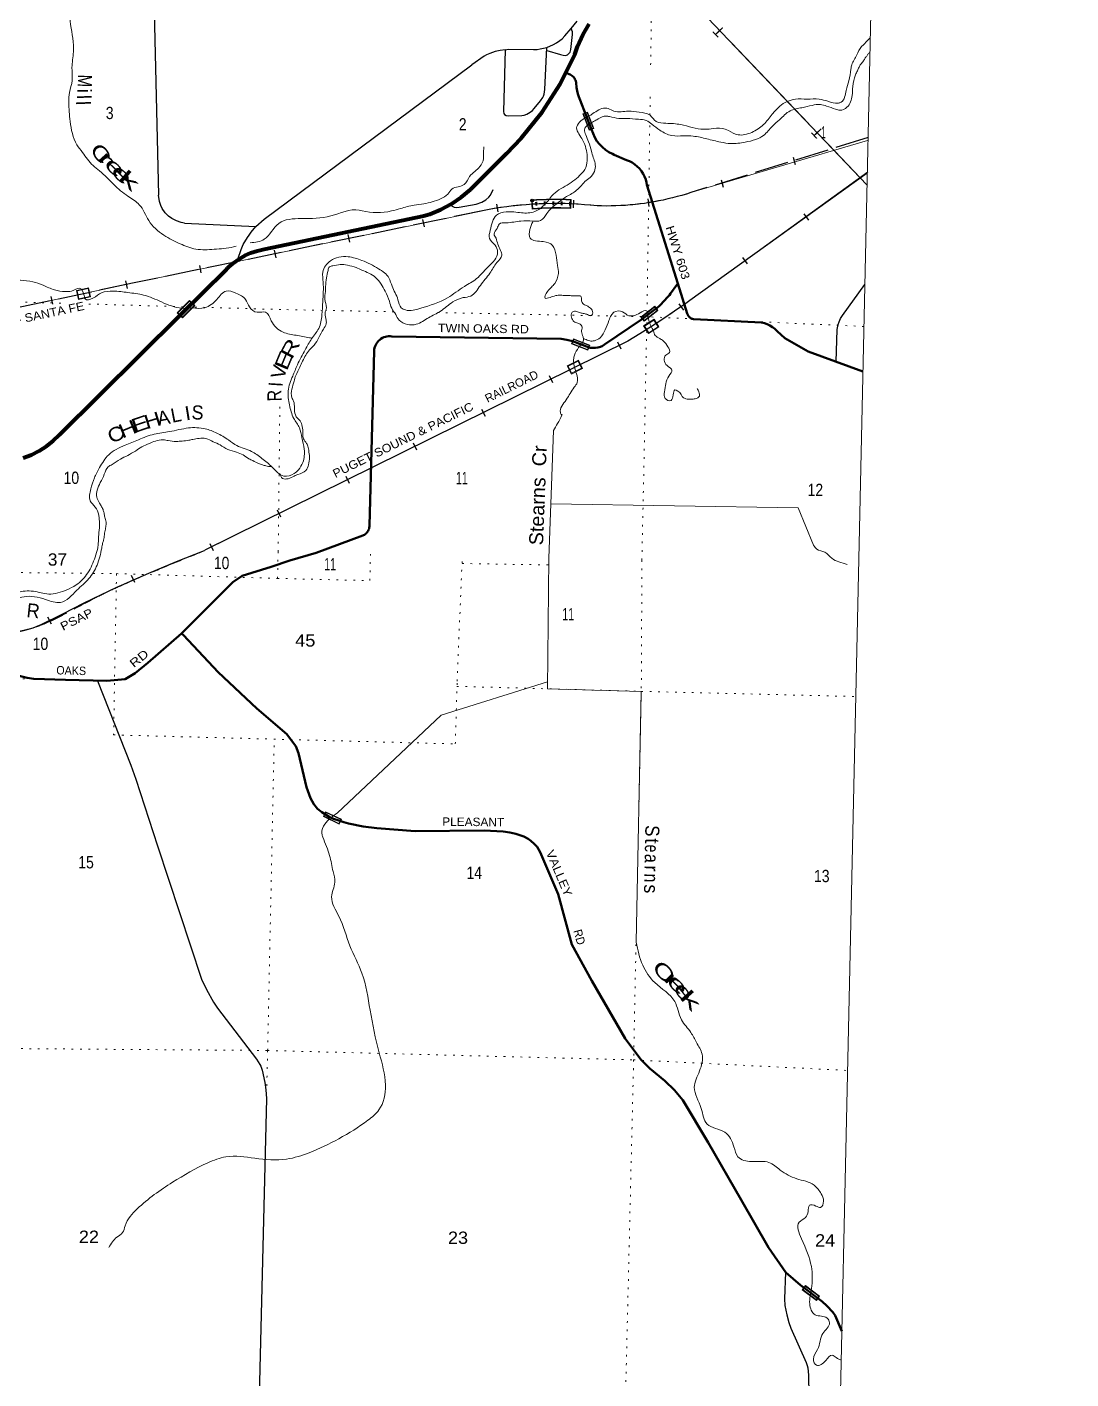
# Model space of a CAD drawing. Header units: feet. Extents: x -757852 to -501257, y -360805 to -170898.
# Drawn here: x -516114 to -501257, y -326661 to -307419 of the extents above; entities that cross this region are included whole.
import ezdxf
from ezdxf.enums import TextEntityAlignment as Align

# ---------------------------------------------------------------- set-up
doc = ezdxf.new("R2010")
doc.units = ezdxf.units.FT
doc.header["$LTSCALE"] = 80
doc.header["$PDMODE"] = 32
doc.header["$PDSIZE"] = 40
doc.linetypes.add('DOTTED', pattern=[1.5, 0.3, -1.2])
doc.linetypes.add('LONG_DASHED', pattern=[7.5, 6, -1.5])
for name, color, linetype, lineweight in [('23', 7, 'Continuous', 70), ('26', 7, 'Continuous', 40), ('27', 7, 'Continuous', 13), ('29', 7, 'Continuous', 25), ('34', 7, 'Continuous', 13), ('39', 7, 'Continuous', 13), ('4', 7, 'Continuous', 13), ('41', 7, 'Continuous', 13), ('46', 7, 'Continuous', 13), ('59', 7, 'Continuous', 13), ('61', 7, 'Continuous', 13), ('63', 7, 'Continuous', 25), ('7', 7, 'DOTTED', 13)]:
    doc.layers.add(name, color=color, linetype=linetype, lineweight=lineweight)

msp = doc.modelspace()

# ---------------------------------------------------------------- linework, layer by layer
at = {"layer": '23'}
msp.add_lwpolyline([(-516167.68, -313547.87), (-516051.97, -313505.48), (-515941.32, -313451.24), (-515836.95, -313385.72), (-515740, -313309.65), (-515651.53, -313223.87), (-513937.34, -311524.25), (-513284.57, -310877.04), (-513261.06, -310852.04), (-513236.06, -310828.65), (-513179.97, -310778.26), (-513100.82, -310720.9), (-513016.1, -310672.12), (-512926.75, -310632.46), (-512833.74, -310602.36), (-512738.1, -310582.15), (-510464.9, -310106.37), (-510380.32, -310079.68), (-510223.3, -310015.99), (-510073.79, -309936.22), (-509933.44, -309841.27), (-509803.79, -309732.17), (-509686.25, -309610.11), (-509288.75, -309216.92), (-509080.58, -308999), (-508784.63, -308630.61), (-508528.81, -308233.31), (-508315.92, -307811.44), (-508277.78, -307697.64), (-508204.96, -307530.16), (-508115.03, -307371.21)], dxfattribs=at)
at = {"layer": '26'}
for p, q in [((-508397.36, -308088.14), (-508440.45, -308069.39)), ((-508397.36, -308088.14), (-508397.35, -308088.14)), ((-508397.36, -308088.14), (-508397.35, -308088.14)), ((-507159.63, -311424.59), (-507157.56, -311422.7))]:
    msp.add_line(p, q, dxfattribs=at)
at = {"layer": '26', "lineweight": 13}
for p, q in [((-507157.56, -311422.7), (-507180.61, -311393.35)), ((-507134.29, -311452.34), (-507157.56, -311422.7))]:
    msp.add_line(p, q, dxfattribs=at)
at = {"layer": '26'}
for points in [[(-508078.94, -308876.18), (-508241.39, -308461.22), (-508251.33, -308435.85), (-508260.31, -308411.22), (-508275.56, -308367.87), (-508285.2, -308327.37), (-508291.13, -308302.44), (-508293.68, -308277.37), (-508300.34, -308211.68), (-508301.08, -308206.49), (-508304.44, -308190.88), (-508309.41, -308175.7), (-508315.93, -308161.13), (-508323.95, -308147.31), (-508333.36, -308134.42), (-508344.07, -308122.57), (-508355.97, -308111.91), (-508368.91, -308102.55), (-508382.75, -308094.6), (-508397.35, -308088.14)], [(-506851.59, -311067.99), (-507292.48, -309665.83), (-507297.76, -309633.45), (-507308.98, -309589.87), (-507324.7, -309547.69), (-507344.74, -309507.4), (-507368.88, -309469.41), (-507396.86, -309434.16), (-507428.38, -309402.03), (-507463.08, -309373.37), (-507500.58, -309348.49), (-507540.48, -309327.66), (-507582.34, -309311.13), (-507756.53, -309235.31), (-507781.59, -309224.5), (-507833.06, -309197.44), (-507881.42, -309165.15), (-507926.15, -309127.97), (-507966.74, -309086.33), (-508002.75, -309040.67), (-508033.8, -308991.5), (-508078.94, -308876.18)], [(-507157.56, -311422.7), (-507105.42, -311375.1), (-506996.56, -311260.26), (-506972.18, -311234.55), (-506954.6, -311210.26), (-506866.75, -311088.94), (-506851.59, -311067.99)], [(-504218.28, -312322.83), (-504999.09, -312034.51), (-505327.38, -311845.55), (-505439.53, -311747.36), (-505440.42, -311746.39), (-505471.26, -311716.28), (-505505.07, -311689.56), (-505541.5, -311666.51), (-505580.13, -311647.41), (-505620.55, -311632.44), (-505662.31, -311621.79), (-506624.24, -311577.06), (-506630.21, -311576.15), (-506641.44, -311573.51), (-506652.32, -311569.71), (-506662.75, -311564.8), (-506672.61, -311558.82), (-506681.8, -311551.84), (-506690.2, -311543.95), (-506697.73, -311535.21), (-506704.3, -311525.74), (-506709.85, -311515.63), (-506714.32, -311505), (-506717.64, -311493.96), (-506851.59, -311067.99)], [(-508115.93, -311980.36), (-508097.75, -311982.88), (-508061.2, -311985.04), (-508024.63, -311983.36), (-507988.43, -311977.87), (-507953, -311968.63), (-507944.74, -311965.52), (-507926.64, -311958.71), (-507894.74, -311937.24), (-507367.53, -311583.33), (-507159.63, -311424.59)], [(-511996.69, -314903.19), (-511334.56, -314654.24), (-511327.14, -314651.05), (-511313.23, -314643.72), (-511300.15, -314634.98), (-511288.07, -314624.92), (-511277.1, -314613.65), (-511267.36, -314601.29), (-511258.98, -314587.99), (-511252.03, -314573.88), (-511246.59, -314559.12), (-511242.72, -314543.88), (-511240.47, -314528.31), (-511239.86, -314512.6), (-511174.09, -312030.85), (-511174.04, -312029.39), (-511171.92, -312006.5), (-511167.43, -311983.96), (-511160.6, -311962.01), (-511151.52, -311940.89), (-511140.28, -311920.84), (-511127, -311902.08), (-511111.84, -311884.8), (-511094.95, -311869.21), (-511076.53, -311855.46), (-511056.77, -311843.72), (-511035.89, -311834.11), (-511014.12, -311826.73), (-510991.7, -311821.66), (-510968.87, -311818.97), (-510945.89, -311818.68), (-510923, -311820.8), (-508514.58, -311856.89), (-508433.9, -311869.26), (-508351.15, -311890.78), (-508115.93, -311980.36)], [(-513913.64, -316050.69), (-514395.58, -316469.22), (-514573.86, -316615.6), (-514718.57, -316702.53), (-514976.12, -316722.43), (-515568.3, -316710.15), (-516017.86, -316697.29), (-516111.14, -316681.02), (-516206.04, -316655.45), (-516363.16, -316608.59), (-517211.36, -316304.82), (-517865.54, -316033.86), (-518587.88, -315674.86), (-519279.64, -315214.14), (-519502.08, -315050.12), (-519678.27, -314730.22)], [(-513913.64, -316050.69), (-513909.35, -316046.96), (-513489.31, -315621.1), (-513184.75, -315319.03), (-513051.99, -315227.8), (-512639.26, -315103.15), (-512375.98, -315013.06), (-511996.69, -314903.19)], [(-504518.92, -325980.8), (-504612.63, -325756.62), (-504648.1, -325707.72), (-504729.7, -325618.83), (-504799.15, -325559.41), (-505104.76, -325325), (-505315.24, -325143.11), (-505561.78, -324791.57), (-505950.91, -324109.1), (-506421.24, -323296.07), (-506782.21, -322694.64), (-506900.51, -322551.9), (-507034.57, -322417.31), (-507250.9, -322241.46), (-507380.67, -322113.6), (-507600.33, -321812.95), (-508074.47, -320991.8), (-508361.17, -320474.54), (-508554.78, -319762.62), (-508809.32, -319161.76), (-508855.06, -319087.79), (-508895.21, -319043.97), (-508944.49, -319001.97), (-508980.98, -318974.58), (-509044.86, -318941.7), (-509156.5, -318902.23), (-509241.96, -318881.45), (-509336.86, -318868.66), (-509609.25, -318855.13), (-510591.56, -318863.57), (-511134.83, -318822.33), (-511330.82, -318796.98), (-511538.04, -318753.33), (-511606.2, -318736.06), (-511664.36, -318717.87), (-511750.12, -318686.93), (-511813.41, -318657.85), (-511868.09, -318625.79), (-511920.66, -318593.29), (-511979.69, -318546.78), (-512032.34, -318479.7), (-512079.79, -318395.7), (-512138.89, -318237.53), (-512249.64, -317752.65), (-512287.84, -317654.31), (-512320.69, -317610.48), (-512417.88, -317485.38), (-512844.82, -317119.45), (-513392.56, -316599.91), (-513889.25, -316076.4), (-513913.64, -316050.69)]]:
    msp.add_lwpolyline(points, dxfattribs=at)
at = {"layer": '29'}
for p, q in [((-514327.21, -306285.23), (-514242.86, -309813.34)), ((-509306.86, -307741.89), (-509334.33, -308620.88)), ((-508746.74, -308308.03), (-508716.83, -307707.73)), ((-508717.75, -307750.18), (-508520.55, -307810.99)), ((-512740.77, -310154.19), (-509783.08, -307957.82)), ((-512859.99, -310256.52), (-512740.77, -310154.19)), ((-513872.02, -310208.77), (-512859.99, -310256.52)), ((-504507.54, -311522.28), (-504191.02, -311084.09)), ((-504600.4, -312184.31), (-504582.12, -311724.29))]:
    msp.add_line(p, q, dxfattribs=at)
for points in [[(-508716.83, -307707.73), (-508621.82, -307668.34), (-508577.6, -307644.87), (-508530.67, -307611.47), (-508499.08, -307585.3), (-508458.47, -307543.77), (-508368.23, -307439.07)], [(-508520.55, -307810.99), (-508483.74, -307820.45), (-508453.06, -307821.81), (-508438.62, -307819.55), (-508424.18, -307813.23), (-508406.13, -307798.34), (-508386.28, -307774.41), (-508379.06, -307759.07), (-508375.45, -307740.56), (-508349.28, -307522.56), (-508349.28, -307503.61), (-508351.98, -307486.01), (-508368.23, -307439.07), (-508286.1, -307336.15)], [(-509306.86, -307741.89), (-509382.57, -307752.31), (-509449.35, -307768.56), (-509528.77, -307795.64), (-509573.89, -307815.5), (-509606.38, -307833.55), (-509783.08, -307957.82)], [(-509306.86, -307741.89), (-509287.82, -307736.96), (-509263.45, -307735.16), (-508904.28, -307737.86), (-508853.74, -307736.06), (-508809.52, -307728.84), (-508716.83, -307707.73)], [(-509334.33, -308620.88), (-509327.52, -308647.78), (-509317.6, -308661.77), (-509294.13, -308675.76), (-509265.25, -308681.63), (-509072.13, -308679.82), (-509036.93, -308673.95), (-509001.74, -308658.16), (-508955.71, -308632.43), (-508920.51, -308605.35), (-508895.25, -308578.72), (-508805, -308466.79), (-508774.32, -308421.2), (-508765.29, -308403.15), (-508756.27, -308372.91), (-508746.74, -308308.03)], [(-510096.55, -309948.36), (-510034.13, -309981.05), (-510007.06, -309986.46), (-509961.93, -309984.66), (-509720.08, -309937.72), (-509640.66, -309910.64), (-509586.52, -309876.33), (-509543.2, -309842.03), (-509517.93, -309811.34), (-509480.03, -309731.9)], [(-513872.02, -310208.77), (-513921.89, -310200.39), (-513986.86, -310176.92), (-514051.84, -310144.42), (-514098.77, -310110.12), (-514149.3, -310061.38), (-514189.01, -309999.99), (-514208.87, -309958.47), (-514228.72, -309902.5), (-514242.86, -309813.34)], [(-513111.59, -310720.99), (-513066.36, -310583.13), (-513035.68, -310512.72), (-512977.92, -310415.23), (-512954.46, -310379.12), (-512925.58, -310337.6), (-512859.99, -310256.52)], [(-504582.12, -311724.29), (-504568.9, -311652.37), (-504556.27, -311612.65), (-504534.61, -311565.71), (-504507.54, -311522.28)], [(-515112.03, -316721.7), (-514634.73, -317926.44), (-514566.18, -318125.95), (-514258.74, -319073.61), (-513631.4, -320968.95), (-513560.76, -321118.58), (-513458.99, -321297.31), (-513402.89, -321384.59)], [(-513402.89, -321384.59), (-512848.26, -322107.81), (-512798.4, -322182.63), (-512784.9, -322209.65), (-512769.32, -322265.76), (-512731.93, -322440.33), (-512714.27, -322546.32), (-512706.34, -322670.22)], [(-512706.34, -322670.22), (-512818.18, -327280.66), (-512929.32, -332524.02), (-513035.36, -336150.09)], [(-505319.47, -325141.04), (-505333.58, -325522.33), (-505330.46, -325615.85), (-505300.34, -325746.78), (-505270.21, -325856.92), (-505242.17, -325937.98), (-505026.13, -326424.28), (-505009.5, -326467.92), (-505003.27, -326501.17), (-504992.9, -326607.16), (-504980.43, -327159.97), (-504975.75, -327535.09)]]:
    msp.add_lwpolyline(points, dxfattribs=at)
at = {"layer": '34'}
for p, q in [((-504150.96, -309034.1), (-506665.89, -309774.06)), ((-504149, -309478.05), (-506683, -311310.05)), ((-507338.45, -311671.9), (-507190.69, -311577.33)), ((-507268.09, -311781.84), (-507338.45, -311671.9)), ((-507268.37, -311781.4), (-507120.61, -311686.83)), ((-507120.33, -311687.28), (-507190.69, -311577.33)), ((-507564, -311887.05), (-513657, -314900.05)), ((-508424.83, -312240.79), (-508267.92, -312162.34)), ((-508366.45, -312357.54), (-508424.83, -312240.79)), ((-508366.69, -312357.07), (-508209.78, -312278.61)), ((-508209.54, -312279.08), (-508267.92, -312162.34))]:
    msp.add_line(p, q, dxfattribs=at)
at = {"layer": '34', "lineweight": 25}
for p, q in [((-505057.72, -310077.64), (-504992.92, -310167.28)), ((-505930.06, -310699.68), (-505865.26, -310789.32)), ((-506836.76, -311355.87), (-506773.09, -311446.32)), ((-507710.25, -311899.69), (-507661.22, -311998.84)), ((-508684.7, -312378.64), (-508635.67, -312477.79)), ((-509644.66, -312856.26), (-509595.63, -312955.4)), ((-510619.11, -313335.21), (-510570.08, -313434.36)), ((-511579.07, -313812.82), (-511530.04, -313911.97)), ((-512553.52, -314291.78), (-512504.49, -314390.93)), ((-513513.48, -314769.39), (-513464.45, -314868.54)), ((-514579.85, -315326.01), (-514627.74, -315226.3)), ((-515767.67, -315915.23), (-515817.02, -315816.24))]:
    msp.add_line(p, q, dxfattribs=at)
for points in [[(-504156.12, -309498.71), (-506682.36, -311310.94), (-506738.54, -311351.48), (-506899.47, -311464.77), (-507063.65, -311574.75), (-507228.02, -311682.21), (-507394.09, -311786.76), (-507563.47, -311888.02), (-513585.69, -314866.02)], [(-519907.11, -314723.27), (-519586.35, -314867.69), (-519277.11, -315011.52), (-518830.65, -315215.22), (-518383.2, -315416.85), (-517881.81, -315647.68), (-517380.26, -315879.02), (-517253.88, -315929.29), (-517057.39, -315985.77), (-516856.65, -316028.02), (-516624.57, -316052.36), (-516392.1, -316041.24), (-516147.6, -316001.12), (-516028.13, -315968.2), (-515912.46, -315922.58), (-515604.54, -315769.05), (-515298.62, -315615.99), (-514843.09, -315397.2), (-514382.33, -315189.96), (-513985.95, -315027.11), (-513589.41, -314867.28)]]:
    msp.add_lwpolyline(points, dxfattribs=at)
at = {"layer": '34'}
msp.add_lwpolyline([(-509559.23, -310018.98), (-514611.74, -311064.36), (-517775.91, -311738.39)], dxfattribs=at)
for points in [[(-507327.4, -311674.32), (-507193.11, -311588.37), (-507131.66, -311684.4), (-507265.94, -311770.35)], [(-508414.09, -312244.36), (-508271.49, -312173.07), (-508220.5, -312275.03), (-508363.1, -312346.33)]]:
    msp.add_lwpolyline(points, close=True, dxfattribs=at)
for centre, radius, start, end in [((-507869.75, -306074.56), 3890.44, 268.05251, 288.0255), ((-508591.73, -315222.31), 5292.52, 83.60196, 100.53318), ((-513293.12, -302178.39), 11273.01, 300.54501, 305.89958)]:
    msp.add_arc(centre, radius, start, end, dxfattribs=at)
at = {"layer": '34', "linetype": 'DOTTED', "lineweight": 100}
msp.add_arc((-508582.53, -314859.92), 4930.54, 87.56621, 94.02607, dxfattribs=at)
at = {"layer": '34', "linetype": 'LONG_DASHED', "lineweight": 25}
msp.add_spline([(-519897.32, -314727.58), (-519278.83, -315015.24), (-518384.9, -315420.58), (-517381.88, -315882.79), (-516857.29, -316032.08), (-516391.67, -316045.32), (-515910.79, -315926.33), (-515296.82, -315619.67), (-514380.71, -315193.73), (-513588.06, -314868.06)], degree=3, dxfattribs=at)
at = {"layer": '39'}
for p, q in [((-508175.6, -311859.59), (-508194.53, -311851.07)), ((-508660.17, -314204.59), (-508689.55, -314975.79))]:
    msp.add_line(p, q, dxfattribs=at)
for points in [[(-508619.61, -313163.3), (-508660.17, -314204.59), (-505140.99, -314263.8), (-504918.85, -314795.13)], [(-508689.55, -314975.79), (-508705.65, -316837.91), (-507372.05, -316873.8), (-507445.72, -320442.52)], [(-508705.65, -316740.36), (-510220.13, -317212.93), (-511701.96, -318605.72), (-511701.96, -318605.72)]]:
    msp.add_lwpolyline(points, dxfattribs=at)
for points in [[(-516005.84, -306273.54), (-516006.19, -306340.54), (-516002.44, -306477.26), (-515871.67, -306593.89), (-515746.59, -306764.58), (-515719.79, -306805.61), (-515581.56, -307004.84), (-515493.07, -307383.29), (-515453.07, -307772.25), (-515474.12, -307996.57), (-515471.81, -308179.44), (-515509.27, -308351.01), (-515513.79, -308624.07), (-515500.02, -308761.1), (-515404.08, -309093.58), (-515325.23, -309202.55), (-515174.6, -309390.12), (-515082.65, -309465.34), (-514876.15, -309662.72), (-514678.67, -309827.67), (-514515.89, -309947.32), (-514382.49, -310172.52), (-514168.29, -310380.18), (-513935.42, -310504.06), (-513711.06, -310579.47), (-513450.32, -310581.7), (-513176.41, -310548.19), (-513139.44, -310539.04)], [(-504226.56, -307688), (-504208.55, -307672.92), (-504187.05, -307646.46), (-504172.16, -307630.75), (-504152.32, -307610.07), (-504136.61, -307594.36), (-504123.38, -307581.13), (-504113.71, -307576.77)], [(-505509.55, -308659.63), (-505401.62, -308544.53), (-505177.83, -308445.15), (-505015.29, -308444.27), (-504838.79, -308445.84), (-504717.34, -308475.8), (-504567.64, -308500.63), (-504527.12, -308487.85), (-504457.71, -308321.31), (-504419.25, -308181.91), (-504388.05, -308018.18), (-504376.08, -307956.29), (-504305.49, -307815.9), (-504237.59, -307697.52), (-504226.56, -307688)], [(-504297.08, -308040.52), (-504273.05, -307988.79), (-504249.07, -307948.28), (-504210.2, -307900.32), (-504183.74, -307857.32), (-504157.28, -307822.59), (-504133.3, -307791.99), (-504118.53, -307778.7)], [(-515292.82, -311271.61), (-515365.58, -311135.74), (-515481.21, -311176.27), (-515569.71, -311183.51), (-515723.48, -311160.56), (-515885.82, -311091.14), (-516032.82, -311044.3), (-516206.7, -311022.73), (-516352.82, -311012.07), (-516577.81, -311021.02), (-516708.96, -311044.99), (-516900.31, -311004.78), (-517038.23, -311052.64), (-517137.82, -310965.12), (-517238.78, -310857.46), (-517356.59, -310646.83), (-517412.39, -310442.17), (-517343.6, -310102.85), (-517365.69, -309718.47), (-517397.75, -309396.05), (-517389.21, -308994.56), (-517402.66, -308461.8), (-517588.94, -308709.01), (-517834.96, -308428.03), (-518004.57, -308269.99), (-518260.55, -308050.96), (-518480.39, -307895.35)], [(-508064.76, -308770.79), (-508005.79, -308737.27), (-507928.25, -308695.53), (-507873.82, -308687.21), (-507823.84, -308692.81), (-507692.24, -308719.08), (-507575.93, -308720.75), (-507413.77, -308731.91), (-507301.97, -308749.51), (-507221.3, -308800.28), (-507107.62, -308886.24), (-506937.5, -308963.94), (-506771.08, -308967.21), (-506632.79, -308971.58), (-506439.37, -309009.85), (-506242.2, -309056.27), (-506098.39, -309076.89), (-505895.14, -309057.22), (-505739.43, -309017.95), (-505631.32, -308961.11), (-505504.8, -308828.52), (-505403.64, -308737.31), (-505253.25, -308611.5), (-505085.32, -308566.6), (-504941.82, -308532.98), (-504823.07, -308520.67), (-504735.51, -308543.53), (-504606.48, -308587.79), (-504544.79, -308603.8), (-504445.13, -308560.76), (-504371.65, -308392.34), (-504361.63, -308264.09), (-504322.41, -308100.61), (-504297.08, -308040.52)], [(-508103.09, -308677.38), (-508081.76, -308664.56), (-507910.39, -308573.56), (-507844.31, -308577.66), (-507761.2, -308614.44), (-507554.57, -308614.96), (-507402.62, -308631.83), (-507247.47, -308674.91), (-507159.91, -308762.05), (-507020.3, -308788.57), (-506810.22, -308807.27), (-506481.27, -308873.93), (-506378.74, -308867.14), (-506222.09, -308862.05), (-506132.77, -308893), (-505994.16, -308951.63), (-505800.5, -308917.59), (-505632.51, -308806.4), (-505509.55, -308659.63)], [(-508679.16, -309869.22), (-508666.51, -309849.31), (-508454.67, -309683.26), (-508344.18, -309614.44), (-508249.35, -309533.08), (-508195.35, -309474.52), (-508145.37, -309351.56), (-508143.67, -309233.1), (-508218.82, -309005.73), (-508289.72, -308834.75), (-508231.03, -308754.24), (-508102.9, -308677.26)], [(-508654.83, -309999.74), (-508435.26, -309832.53), (-508292.01, -309742.65), (-508155.21, -309602.35), (-508083.18, -309544.37), (-508032.06, -309449.56), (-508029.18, -309357.25), (-508054.67, -309274.08), (-508081.97, -309184.83), (-508121.99, -309052.99), (-508162.95, -308951.25), (-508180.8, -308880.38), (-508064.76, -308770.79)], [(-510466.88, -309936.93), (-510229.87, -309864.09), (-510125.45, -309797.09), (-510067.01, -309724.61), (-509892.45, -309659.83), (-509814.59, -309543.78), (-509667.76, -309403.79), (-509618.09, -309290.86), (-509617.02, -309192.47), (-509610.82, -309122.36)], [(-515105.99, -314834.12), (-515102.92, -314800.07), (-515099.16, -314743.94), (-515094.08, -314645.67), (-515081.92, -314513.48), (-515085.3, -314429), (-515093.32, -314364.46), (-515143.92, -314250.37), (-515213.32, -314159.78), (-515206.11, -313993.28), (-515155.05, -313836.2), (-515080.26, -313689.92), (-514952.1, -313505.15), (-514719.22, -313371.91), (-514528.12, -313291.58), (-514305.01, -313214.28), (-514085.16, -313177.05), (-513816.71, -313125.29), (-513578.32, -313136.85), (-513413.72, -313198.31), (-513246.24, -313296.02), (-513128.37, -313376.09), (-512918.29, -313459.07), (-512770.92, -313558.15), (-512626.3, -313681.25), (-512457.76, -313809.13), (-512312.19, -313773.56), (-512252.31, -313719.21), (-512188.86, -313614.75), (-512168.99, -313428.56), (-512201.87, -313260.79), (-512237.69, -313123.06), (-512317.8, -312989.95), (-512377.98, -312797.21), (-512397.83, -312597.71), (-512333.05, -312386.83), (-512265.84, -312226.24), (-512154.84, -312012.81), (-512063.64, -311854.99), (-511962.73, -311707.53), (-511916.62, -311516.14), (-511904.71, -311327.69), (-511900, -311048.62), (-511903.63, -310907.89), (-511796.21, -310744.56), (-511545.67, -310688.21), (-511348.68, -310740.65), (-511109.61, -310858.71), (-510963.24, -310989.9), (-510918.77, -311107.81), (-510834.48, -311299.31), (-510787.88, -311413.28), (-510728.69, -311445.29), (-510511.29, -311422.04), (-510129.4, -311271.42), (-509889.62, -311110.27), (-509715.62, -310999.27), (-509560.16, -310839.47), (-509458.5, -310732.21), (-509416.96, -310623.04), (-509453.91, -310521.43), (-509531.2, -310426.58), (-509521.55, -310310.37), (-509432.66, -310098.25), (-509294.68, -310048.38), (-509076.46, -310063.32), (-508889.31, -310045.14), (-508679.16, -309869.22)], [(-512938.37, -310489.24), (-512737.65, -310439.54), (-512532.02, -310215.04), (-512210.82, -310144.86), (-511790.35, -310107.96), (-511386.48, -310024.32), (-511344.64, -310033.68), (-510925.43, -310036.91), (-510799.97, -310002.72), (-510603.8, -309952.69), (-510466.88, -309936.93)], [(-509436.66, -310424.63), (-509467.06, -310364.33), (-509424.47, -310285.32), (-509394.46, -310224), (-509295.56, -310205.04), (-509086.11, -310179.53), (-508911.61, -310181.04), (-508805.01, -310172.36), (-508715.68, -310074.75), (-508654.83, -309999.74)], [(-508915.87, -310188.94), (-508957.53, -310302.12), (-508953.27, -310422.78), (-508766.25, -310472.9), (-508635.53, -310527.26), (-508585.62, -310663.43), (-508562.2, -310812.82), (-508551.68, -310925.65), (-508604.3, -311068.61), (-508706.21, -311183.9), (-508741.23, -311277.21), (-508669.68, -311267.11)], [(-512515.48, -313771.75), (-512478.51, -313842.32), (-512398.54, -313847.02), (-512310.5, -313808.71), (-512258.51, -313789.32), (-512146.27, -313728.59), (-512107.62, -313647.46), (-512094.34, -313543.42), (-512105.23, -313442.63), (-512122.96, -313367.75), (-512147.82, -313328.79), (-512185.84, -313261.3), (-512187.84, -313196.95), (-512198.92, -313102.19), (-512226.6, -313024.98), (-512265.56, -312987.59), (-512294.12, -312938.47), (-512309.15, -312841.57), (-512320.17, -312744.8), (-512344.65, -312693.81), (-512344.84, -312571.26), (-512313.2, -312457.76), (-512288.65, -312378.19), (-512230.77, -312259.49), (-512191.93, -312172.34), (-512147.14, -312087.38), (-512094.71, -312014.71), (-512026.31, -311944.56), (-511960.79, -311838.16), (-511894.83, -311717.71), (-511856.44, -311644.6), (-511856.75, -311590.36), (-511872.94, -311494.43), (-511854.1, -311414.37), (-511875.52, -311292.46), (-511866.12, -311184.28), (-511863.87, -311112.04), (-511854.03, -310989.81), (-511830.6, -310882.08), (-511808.92, -310830.54), (-511762.39, -310817.95), (-511657.47, -310799.17), (-511553.44, -310808.49), (-511430.11, -310842.53), (-511346.93, -310877.31), (-511248.04, -310922.62), (-511153.65, -310983.87), (-511076.3, -311076.71), (-511015.3, -311179.08), (-510957.55, -311321.53), (-510924.49, -311419), (-510867.18, -311511.21), (-510819.46, -311589.05), (-510701.02, -311651.06), (-510574.56, -311649.04), (-510399.11, -311556.16), (-510229.68, -311463.1), (-510055.05, -311332.03), (-509908.67, -311270.37), (-509799.62, -311247.71), (-509662.45, -311095.37), (-509526.65, -310922.89), (-509425.61, -310771.42), (-509358.09, -310665.08), (-509374.12, -310600.29), (-509413.9, -310508.61), (-509436.66, -310424.63)], [(-513762.64, -311417.29), (-513911.91, -311420.82), (-514200.02, -311331.34), (-514455.75, -311232.85), (-514677.35, -311197.71), (-514887.37, -311177), (-515052.66, -311201.9), (-515177.43, -311278.3), (-515286.1, -311288.92), (-515292.82, -311271.61)], [(-512061.38, -311847.03), (-512095.27, -311839.93), (-512282.8, -311805.87), (-512470.01, -311761.77), (-512637.49, -311599.78), (-512717.97, -311478.71), (-512836.35, -311478.98), (-512948.33, -311403.12), (-513003.2, -311296.93), (-513140.8, -311206.19), (-513278.28, -311175.72), (-513412.45, -311296.02), (-513584.64, -311413.1), (-513762.64, -311417.29)], [(-508669.68, -311267.11), (-508589.65, -311241.83), (-508523.19, -311233.89), (-508485.24, -311239.11), (-508415.02, -311239.33), (-508352.95, -311243.3), (-508280.74, -311243.58), (-508232.82, -311251.12), (-508221.48, -311273.58), (-508222.86, -311317.73), (-508215.54, -311340.06), (-508164.55, -311377.83), (-508123.09, -311399.23), (-508072.42, -311447.04), (-508076.68, -311519.22), (-508088.96, -311526.87), (-508124.79, -311517.7), (-508172.39, -311500.12), (-508224.25, -311490.44), (-508277.86, -311472.67), (-508335.86, -311466.82), (-508366.87, -311495.97), (-508359.04, -311566.53), (-508316.58, -311620.1), (-508259.02, -311640), (-508214.49, -311691.63), (-508222.44, -311753.65), (-508200.65, -311826.66), (-508196.21, -311877.02), (-508255.36, -311970.02)], [(-508175.6, -311859.59), (-508104.2, -311885.96), (-508039.93, -311883.98), (-507958.32, -311840.36), (-507884.53, -311726.18), (-507832.35, -311597.27), (-507799.9, -311521.96), (-507762.44, -311478.95), (-507637.86, -311472.85), (-507549.3, -311527.89), (-507474.95, -311524.21), (-507389.52, -311486.74), (-507290.43, -311461.76), (-507283.73, -311473.65)], [(-507283.73, -311473.65), (-507264.57, -311597.17), (-507199.18, -311742.65)], [(-507199.18, -311742.65), (-507172.82, -311806.98), (-507110, -311851.15), (-507058.95, -311886.92), (-506993.31, -311969.35), (-506971.83, -312052.39), (-507023.13, -312088.93), (-507047.37, -312158.47), (-507003.72, -312238.2), (-506935.51, -312302.63), (-506980.24, -312385.58), (-507023.77, -312494.69), (-507041.44, -312610.64), (-507032.36, -312705.34), (-506949, -312734.09), (-506894.12, -312583.16), (-506805.87, -312648.23), (-506784.89, -312683.04), (-506719.63, -312713.23), (-506633.38, -312713.96), (-506578.76, -312699.62), (-506545.82, -312672.54), (-506551.95, -312612.08), (-506578.45, -312561.02)], [(-508255.36, -311970.02), (-508263.67, -311981.35), (-508323.17, -312087.94), (-508335.14, -312149.83), (-508301.43, -312333.02)], [(-508302.11, -312330.39), (-508295.38, -312353.98), (-508283.17, -312476.9), (-508325.39, -312543.87), (-508441.39, -312725), (-508523.26, -312905.21), (-508504.41, -312943.98)], [(-508499.84, -312929.1), (-508504.41, -312943.98), (-508562.23, -313060.66), (-508619.61, -313163.3)], [(-515050.11, -314834.26), (-515037.59, -314763.97), (-515024.18, -314720.2), (-515013.78, -314644.2), (-514999.31, -314566.31), (-514989.22, -314500.34), (-514995.05, -314429.85), (-515006.01, -314395.35), (-515018.15, -314334.7), (-515032.68, -314286.03), (-515059.11, -314232.97), (-515087.73, -314185.86), (-515121.49, -314110.46), (-515114.28, -314008.24), (-515070.87, -313903.15), (-515015, -313784.39), (-514959.5, -313677.68), (-514904.32, -313645.27), (-514785.62, -313570.69), (-514681.58, -313515.73), (-514571.28, -313452.93), (-514479.14, -313393.58), (-514373.29, -313344.7), (-514287.98, -313311.24), (-514175.11, -313294.73), (-514103.21, -313305.04), (-513991.22, -313316.62), (-513904.78, -313311.32), (-513810.14, -313300.26), (-513755.59, -313287.93), (-513662.82, -313272.78), (-513568.56, -313273.76), (-513463.71, -313321.27), (-513366.82, -313366.53), (-513256.46, -313430.28), (-513131.25, -313468.4), (-513040.24, -313509.45), (-512955.63, -313562.35), (-512898.32, -313590.28), (-512821.28, -313628.87), (-512763.78, -313650.78), (-512714.05, -313664.41), (-512636.2, -313676.92)], [(-515050.11, -314834.26), (-515116.97, -315077.51), (-515234.1, -315269.57), (-515404.79, -315434.23), (-515637.95, -315607.42), (-515851.84, -315566.09), (-516154.15, -315526.65), (-516407.78, -315633.05), (-516581.91, -315691.13), (-516912.82, -315588.71), (-517023.91, -315449.4), (-517103.09, -315318.9), (-517414.37, -315152.66), (-517438.22, -315142.04), (-517785.97, -314988.99), (-518158.04, -314927.77), (-518333.21, -314945.64), (-518592.57, -314957.46), (-518824.05, -314895.62), (-518911.24, -314847.3), (-518928.96, -314809.3), (-518945.15, -314747.83)], [(-518832.74, -314749.07), (-518661.17, -314887.5), (-518334.88, -314849.16), (-517987.34, -314845.49), (-517651.79, -314921.9), (-517185.45, -315154.17), (-517008.31, -315303.11), (-516848.94, -315521.94), (-516632.44, -315621.6), (-516464.77, -315581.44), (-516255.2, -315469.96), (-516023.74, -315449.43), (-515805.78, -315488.85), (-515547.25, -315428.78), (-515415.03, -315359.64), (-515248.11, -315184.85), (-515145.29, -314964.58), (-515105.99, -314834.12)], [(-504918.85, -314795.13), (-504874.38, -314848.76), (-504759.38, -314892.58), (-504661.8, -314980.04), (-504559.08, -315031.5), (-504441.99, -315069.04)], [(-511701.96, -318605.72), (-511874.46, -318762.29), (-511917.87, -318895.86), (-511903.13, -318950.46), (-511807.04, -319211.97), (-511758.26, -319436.17), (-511733.91, -319591.47), (-511779.07, -319797.33), (-511675.34, -320075.09), (-511518.83, -320494.77), (-511347.58, -320886.68), (-511231.74, -321409.87), (-511101.93, -322019.78), (-511012.63, -322478.02), (-511105.55, -322831.41), (-511261.76, -322978.33), (-511675.84, -323241.59), (-512098.41, -323440.35), (-512419.94, -323531.04), (-512871.56, -323520.14), (-513282.75, -323498.17), (-513541.91, -323584.33), (-514042.7, -323861.57), (-514545.92, -324239.22), (-514718.46, -324480.18), (-514754.97, -324577.75), (-514834.86, -324642.12), (-514950.91, -324790.01)], [(-507445.72, -320442.52), (-507352.15, -320772.14), (-507179.4, -321019.42), (-506896.7, -321287.44), (-506798.6, -321549), (-506666.4, -321729), (-506587.52, -321871.55), (-506507.16, -322036.23), (-506543.11, -322276.47), (-506617.06, -322509.76), (-506519.89, -322809.47), (-506434.93, -323032.54), (-506182.69, -323149.13), (-506053.18, -323357.19), (-505998.33, -323497.15), (-505801.17, -323566.21), (-505554.48, -323580.2), (-505394.38, -323686.53), (-505160.41, -323810.72), (-504911.6, -323903.12), (-504812.11, -324024.06), (-504778.51, -324129.35), (-504820.85, -324218.75), (-504886.65, -324199.08), (-504978.78, -324188.82), (-504999.04, -324278.74), (-505035.21, -324362.25), (-505125.23, -324430.4), (-505092.75, -324664.26), (-504951.75, -325061.46), (-504949.27, -325372.95), (-504974.6, -325589.33), (-504896.1, -325747.95), (-504726.52, -325794.23), (-504693.95, -325859.31), (-504788.03, -326011.75), (-504861.83, -326239.02), (-504923.44, -326378.18), (-504879.37, -326465.64), (-504745.14, -326396.55), (-504656.98, -326322.32), (-504597.55, -326355.91), (-504528.05, -326393.31)]]:
    msp.add_spline(points, degree=3, dxfattribs=at)
at = {"layer": '4'}
msp.add_lwpolyline([(-751809.62, -170897.83), (-720494.9, -171910.43), (-689178.81, -172879.95), (-657861.41, -173806.4), (-626542.79, -174689.77), (-595222.97, -175530.05), (-563902.02, -176327.26), (-532580.01, -177081.38), (-501256.99, -177792.41), (-505285.46, -360804.74), (-536860.21, -360087.99), (-568433.95, -359327.81), (-600006.62, -358524.19), (-631578.15, -357677.16), (-663148.48, -356786.69), (-694717.56, -355852.8), (-726285.32, -354875.48), (-757851.71, -353854.74)], close=True, dxfattribs=at)
msp.add_lwpolyline([(-751809.62, -170897.83), (-720494.9, -171910.43), (-689178.81, -172879.95), (-657861.41, -173806.4), (-626542.79, -174689.77), (-595222.97, -175530.05), (-563902.02, -176327.26), (-532580.01, -177081.38), (-501256.99, -177792.41), (-505285.46, -360804.74), (-536860.21, -360087.99), (-568433.95, -359327.81), (-600006.62, -358524.19), (-631578.15, -357677.16), (-663148.48, -356786.69), (-694717.56, -355852.8), (-726285.32, -354875.48), (-757851.71, -353854.74)], close=True, dxfattribs=at)
at = {"layer": '46'}
for p, q in [((-504987.67, -308797.31), (-506091.49, -307639.04)), ((-504159.81, -309666.01), (-504711.72, -309086.88))]:
    msp.add_line(p, q, dxfattribs=at)
msp.add_lwpolyline([(-504159.8, -309666), (-509375.59, -304192.92), (-511996.89, -281340.04), (-511632.82, -269143.44)], dxfattribs=at)
at = {"layer": '59'}
for points in [[(-513725.99, -311383.53), (-513903.32, -311559.75), (-513977.33, -311485.27), (-513800, -311309.05)], [(-513800.03, -311320.36), (-513737.3, -311383.49), (-513903.28, -311548.43), (-513966.02, -311485.3)]]:
    msp.add_lwpolyline(points, close=True, dxfattribs=at)
at = {"layer": '61'}
for p, q in [((-508136.22, -308628.26), (-508045.08, -308861.06)), ((-508110.38, -308878.04), (-508195.69, -308660.12)), ((-508045.08, -308861.06), (-508114.92, -308888.4)), ((-507377.24, -311547.73), (-507180.61, -311393.35)), ((-507134.29, -311452.34), (-507330.92, -311606.72)), ((-507330.92, -311606.72), (-507377.24, -311547.73)), ((-508337.3, -311857.41), (-508104.15, -311947.62)), ((-508104.15, -311947.62), (-508131.21, -312017.57)), ((-511864.67, -318588.14), (-511638.8, -318695.3)), ((-511638.8, -318695.3), (-511670.94, -318763.06)), ((-505035.58, -325332.45), (-504835.23, -325481.98)), ((-504835.23, -325481.98), (-504880.09, -325542.08))]:
    msp.add_line(p, q, dxfattribs=at)
for points in [[(-508114.92, -308888.4), (-508206.06, -308655.6), (-508136.22, -308628.26)], [(-508195.69, -308660.12), (-508140.75, -308638.61), (-508055.44, -308856.52), (-508110.38, -308878.03)], [(-508131.21, -312017.57), (-508364.37, -311927.36), (-508337.3, -311857.41)], [(-511670.94, -318763.06), (-511896.82, -318655.91), (-511864.67, -318588.14)], [(-504880.09, -325542.08), (-505080.44, -325392.55), (-505035.58, -325332.45)]]:
    msp.add_lwpolyline(points, dxfattribs=at)
for points in [[(-507366, -311549.08), (-507181.96, -311404.58), (-507163.85, -311427.64), (-507145.52, -311450.98), (-507329.56, -311595.48)], [(-508354.01, -311922.78), (-508332.72, -311867.76), (-508114.5, -311952.19), (-508135.78, -312007.21)], [(-511886.16, -318652.11), (-511860.87, -318598.79), (-511649.45, -318699.09), (-511674.73, -318752.4)], [(-505069.23, -325390.92), (-505033.95, -325343.65), (-504846.43, -325483.6), (-504881.71, -325530.87)]]:
    msp.add_lwpolyline(points, close=True, dxfattribs=at)
at = {"layer": '63'}
for p, q in [((-505212.8, -309268.87), (-505181.58, -309374.98)), ((-506237.37, -309592.21), (-506206.14, -309698.32)), ((-509431.12, -309940), (-509414.03, -310049.28)), ((-508337.32, -309882.35), (-508343.3, -309992.8)), ((-507279.85, -309863.18), (-507263.48, -309972.57)), ((-510484.12, -310155.71), (-510461.71, -310264.02)), ((-511547.92, -310373.15), (-511525.51, -310481.46)), ((-512597.36, -310592.95), (-512574.95, -310701.26)), ((-513661.16, -310810.38), (-513638.75, -310918.7)), ((-514710.8, -311030.76), (-514687.75, -311138.94)), ((-515773.31, -311254.43), (-515750.26, -311362.61))]:
    msp.add_line(p, q, dxfattribs=at)
at = {"layer": '63', "lineweight": 13}
for p, q in [((-508924.33, -310009.17), (-508932.75, -309878.91)), ((-508916.89, -310000.1), (-508924.25, -309886.33)), ((-508379.2, -309878.76), (-508383.24, -309992.69)), ((-508375.55, -310001.55), (-508370.93, -309871.1)), ((-515409.61, -311167.11), (-515238, -311130.73)), ((-515210.93, -311258.42), (-515238, -311130.73)), ((-515382.54, -311294.8), (-515409.61, -311167.11)), ((-515382.65, -311294.28), (-515211.04, -311257.9))]:
    msp.add_line(p, q, dxfattribs=at)
at = {"layer": '63', "linetype": 'LONG_DASHED'}
msp.add_lwpolyline([(-504144.98, -308992.45), (-506665.57, -309775.11), (-506730.43, -309795.81), (-506795.42, -309814.91), (-506860.77, -309832.9), (-506926.73, -309850.28), (-506992.81, -309866.05), (-507058.88, -309880.6), (-507125.56, -309894.51), (-507192.35, -309906.83), (-507259.13, -309917.93), (-507326.64, -309928.03), (-507393.76, -309936.78), (-507461.14, -309944.78), (-507529, -309951.32), (-507596.47, -309956.5), (-507664.31, -309960.57), (-507732.02, -309963.77), (-507800.21, -309965.5), (-507867.9, -309966.25), (-507936.08, -309965.51), (-508002.03, -309963.86), (-508087.85, -309954.81), (-508179.69, -309947.13), (-508271.88, -309940.58), (-508363.76, -309935.6), (-508456.39, -309932.37), (-508548.64, -309931.22), (-508640.69, -309931.12), (-508733.5, -309932.76), (-508825.49, -309935.88), (-508917.71, -309940.65), (-509010.07, -309947.59), (-509101.72, -309955.49), (-509193.59, -309965.03), (-509285.59, -309976.75), (-509376.89, -309989.43), (-509467.89, -310003.65), (-509559.02, -310020.06), (-514611.51, -311065.44), (-517775.66, -311739.46)], dxfattribs=at)
at = {"layer": '63', "lineweight": 13}
msp.add_lwpolyline([(-515400.12, -311173.27), (-515244.16, -311140.21), (-515220.52, -311251.73), (-515376.48, -311284.79)], close=True, dxfattribs=at)
for radius, start, end in [(4993.31, 87.56621, 94.02607), (4985.31, 87.66257, 93.93046), (4863.31, 87.56621, 94.02607), (4871.31, 87.65533, 93.93588)]:
    msp.add_arc((-508582.53, -314859.92), radius, start, end, dxfattribs=at)
at = {"layer": '63'}
msp.add_point((-508924.25, -309886.33), dxfattribs=at)
at = {"layer": '7'}
for p, q in [((-507249.17, -308674.26), (-507244.97, -308388.18)), ((-507290.36, -311484.31), (-507250.7, -308778.93)), ((-513892.49, -311399.55), (-515300.66, -311359.23)), ((-510892.32, -311471.16), (-511866.53, -311451.92)), ((-507368.53, -311540.74), (-510266.37, -311483.51)), ((-507362.79, -315006.27), (-507291.81, -311575.77)), ((-504204.13, -311680.08), (-507248.55, -311543.7)), ((-512515.81, -312824.9), (-512539.6, -314891.04)), ((-512548.81, -315266.07), (-512539.6, -314891.04)), ((-517158.98, -315172.34), (-515253.87, -315194)), ((-509920.73, -315054.23), (-508690.04, -315074.22))]:
    msp.add_line(p, q, dxfattribs=at)
for points in [[(-507238.66, -307957.45), (-507215.24, -306359.78), (-507116.25, -301073.75), (-507003.29, -295790.17), (-506877.29, -290474.87), (-506822.83, -285137.2), (-506726.03, -279857.13), (-506709.98, -279343.7)], [(-515633.75, -311349.7), (-517791.93, -311287.91), (-520412.75, -311296.54), (-523071.77, -311329.63), (-528308.2, -311009.14), (-531539.87, -311086.84)], [(-511910.6, -311451.05), (-512500.06, -311439.41), (-513748.15, -311403.68)], [(-515174.8, -315194.9), (-514840.75, -315198.7), (-512548.81, -315266.07), (-511235.43, -315298.03), (-511226.31, -314920.38)], [(-514840.75, -315198.7), (-514882.38, -317494.22), (-510019.16, -317621.63), (-509992.49, -316728.15), (-509919.29, -314949.51)], [(-507362.79, -315006.27), (-507372.05, -316873.8), (-507481.23, -322119.21), (-507608.41, -327444.57), (-507645.18, -332685.7), (-507749.89, -337995.52)], [(-530491.81, -316283.72), (-528406.37, -316400.32), (-523120.03, -316554.02), (-517854.7, -316663.01), (-514877.67, -316720.79)], [(-509995.28, -316802.45), (-507372.05, -316873.8), (-504320.08, -316947.22)], [(-513074.22, -337834.88), (-512932.11, -332598.32), (-512816.32, -327286.73), (-512689.73, -321985.48), (-512596.41, -317559.43)], [(-535304.26, -321441.41), (-533725.13, -321473.8), (-528528.87, -321615.28), (-523259.36, -321800.72), (-517998.92, -321945.75), (-512689.73, -321985.48), (-507481.23, -322119.21), (-504437.23, -322269.59)]]:
    msp.add_lwpolyline(points, dxfattribs=at)

# ---------------------------------------------------------------- texts
at = {"layer": '27'}
for s, rotation, width, p in [('HWY 603', 287.455, 1.15, (-507027.13, -310268.98)), ('TWIN OAKS RD', 359.141, 1.1, (-510267.29, -311760.62)), ('RD', 39.388, 1.25, (-514593.19, -316544.35)), ('OAKS', 358.361, 0.95, (-515698.64, -316631.38)), ('PLEASANT', 359.492, 1.05, (-510204.84, -318787.44)), ('VALLEY', 292.959, 1.15, (-508732.03, -319164.75)), ('RD', 285.214, 0.95, (-508338.89, -320281.04))]:
    msp.add_text(s, height=120, rotation=rotation, dxfattribs=dict(at, width=width)).set_placement(p)
at = {"layer": '34'}
msp.add_text('RAILROAD', height=120, rotation=26.312, dxfattribs=at).set_placement((-509558.82, -312768.55))
at = {"layer": '34', "width": 1.1}
msp.add_text('PUGET SOUND & PACIFIC', height=120, rotation=26.312, dxfattribs=at).set_placement((-511725.99, -313838.78))
at = {"layer": '34', "width": 1.15}
msp.add_text('PSAP', height=120, rotation=26.58, dxfattribs=at).set_placement((-515381.62, -315903.52), align=Align.CENTER)
at = {"layer": '41'}
for s, rotation, width, p in [('M', 268.114, 0.8, (-515386.54, -308092.63)), ('C', 307.183, 1.5, (-515230.29, -309165.33)), ('r', 311.557, 2.1, (-515124.99, -309288.56)), ('e', 316.971, 1.95, (-515032.35, -309387.59)), ('e', 316.327, 2, (-514936.99, -309485.21)), ('k', 318.524, 2.15, (-514834.64, -309580.5)), ('R', 62.523, 1.4, (-512344.26, -312159.57)), ('E', 67.426, 1.45, (-512417.93, -312323.84)), ('V', 75.808, 1.05, (-512455.59, -312443)), ('I', 86.527, 0.9, (-512478.78, -312543)), ('R', 90.987, 0.85, (-512491.63, -312745.2)), ('Stearns  Cr', 87.842, 1.05, (-508770.16, -314797.76))]:
    msp.add_text(s, height=200, rotation=rotation, dxfattribs=dict(at, width=width)).set_placement(p)
for s, rotation, p in [('l', 271.014, (-515405.13, -308386.36)), ('i', 271.212, (-515399.73, -308298.26)), ('l', 272.172, (-515416.43, -308474.95))]:
    msp.add_text(s, height=200, rotation=rotation, dxfattribs=at).set_placement(p)
for s, rotation, p in [('L', 10.871, (-513975.11, -313038)), ('A', 10.956, (-514152.18, -313076.96)), ('t', 268.808, (-507318.33, -319000.56)), ('r', 268.808, (-507326.49, -319392.44))]:
    msp.add_text(s, height=200, rotation=rotation, dxfattribs=at).set_placement(p, align=Align.CENTER)
for s, rotation, width, p in [('I', 9.232, 1.1, (-513812.15, -313012.22)), ('S', 357.323, 0.95, (-513691.22, -313004.3)), ('H', 22.159, 1.3, (-514644.35, -313230.74)), ('E', 18.882, 1.35, (-514474.82, -313162.01)), ('H', 17.117, 1.2, (-514299.57, -313110.57)), ('C', 24.461, 1.2, (-514808.53, -313304.26)), ('R', 354.19, 0.95, (-516035.55, -315825.71)), ('S', 268.808, 0.9, (-507315.34, -318857.06)), ('a', 268.808, 0.85, (-507323.49, -319248.95)), ('e', 268.808, 0.75, (-507320.58, -319108.62)), ('n', 268.808, 0.85, (-507329.46, -319527.28)), ('s', 268.808, 0.95, (-507332.53, -319683.35)), ('C', 311.124, 1.65, (-507128.86, -320929.27)), ('r', 314.735, 2.25, (-507006.78, -321038.07)), ('e', 315.362, 2.05, (-506921.87, -321116.75)), ('e', 309.302, 1.8, (-506845.49, -321210.87)), ('k', 311.66, 2.15, (-506744.88, -321336.15))]:
    msp.add_text(s, height=200, rotation=rotation, dxfattribs=dict(at, width=width)).set_placement(p, align=Align.CENTER)
at = {"layer": '46'}
for p in [(-506212.91, -307426.75), (-504810.15, -308866.05)]:
    msp.add_text('T', height=150, rotation=133.621, dxfattribs=at).set_placement(p, align=Align.CENTER)
at = {"layer": '63', "width": 1.1}
msp.add_text('BURLINGTON  NORTHERN - SANTA FE', height=120, rotation=12.025, dxfattribs=at).set_placement((-518493.33, -312124.81))
at = {"layer": '7'}
for s, width, p in [('3', 0.85, (-514992.96, -308729.11)), ('2', 0.85, (-509969.09, -308890.99)), ('1', 0.4, (-504809.24, -309004.63)), ('10', 0.85, (-515593.91, -313921.42)), ('11', 0.65, (-510010.71, -313925.27)), ('12', 0.85, (-505005.12, -314093.45)), ('37', 1.05, (-515817.88, -315084.4)), ('10', 0.85, (-513455.48, -315133.98)), ('11', 0.65, (-511885.28, -315151.48)), ('11', 0.65, (-508496.96, -315862.96)), ('10', 0.85, (-516033.03, -316284.48)), ('45', 1.1, (-512297.21, -316236.56)), ('15', 0.85, (-515384.87, -319393.71)), ('14', 0.85, (-509859.95, -319543.15)), ('13', 0.85, (-504913.71, -319589.31)), ('22', 1.1, (-515376.18, -324724.26)), ('23', 1.1, (-510123.51, -324737.74)), ('24', 1.1, (-504898.62, -324775.43))]:
    msp.add_text(s, height=175, dxfattribs=dict(at, width=width)).set_placement(p)

doc.saveas('drawing.dxf')
